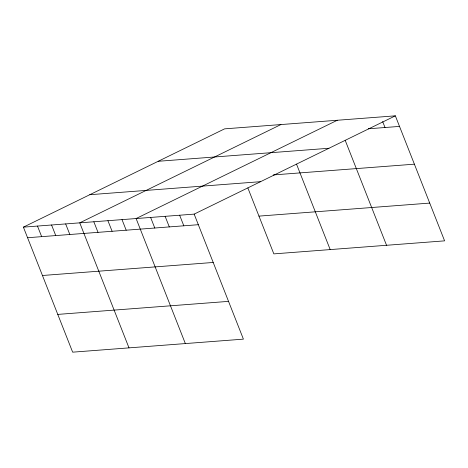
<?xml version="1.0" encoding="UTF-8"?>
<svg xmlns="http://www.w3.org/2000/svg" width="468" height="468" viewBox="0 0 468 468"><rect width="100%" height="100%" fill="white"/><g stroke="black" fill="none" stroke-linecap="round" stroke-linejoin="round"><path stroke-width="0.7" d="M23.4 227.144L194.161 214.116L243.413 339.142L72.651 352.17L23.4 227.144L224.587 128.858L395.349 115.83L444.6 240.856L273.839 253.884L247.859 187.937M280.94 124.558L79.753 222.844L128.998 347.87M337.293 120.258L136.106 218.544L185.351 343.57M194.161 214.116L395.349 115.83M368.31 128.788L399.52 126.407M158.196 161.29L328.957 148.262M273.218 174.944L414.396 164.174M89.792 194.711L260.553 181.683M258.956 216.117L429.723 203.089M27.565 237.726L198.333 224.698M42.442 275.494L213.209 262.466M57.775 314.402L228.536 301.374M382.66 121.563L385.006 127.518M345.179 140.277L386.539 245.285M296.531 164.139L330.186 249.584M179.648 215.227L183.819 225.804M165.134 216.333L169.299 226.91M150.62 217.439L154.785 228.021M122.013 219.621L126.184 230.203M107.927 220.697L112.098 231.274M93.84 221.774L98.005 232.35M65.666 223.92L69.831 234.503M51.574 224.997L55.745 235.574M37.487 226.073L41.658 236.65"/></g></svg>
